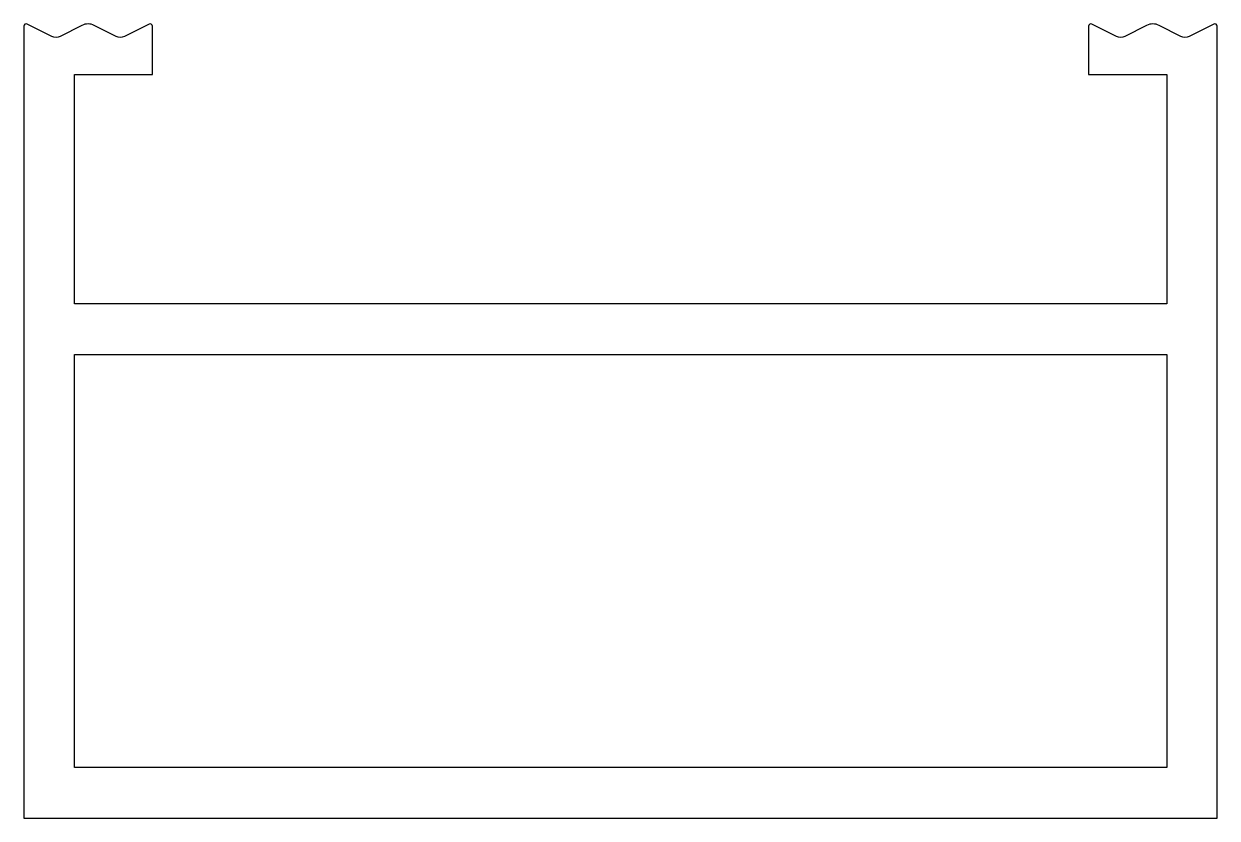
# Model space of a CAD drawing. Extents: x 522.1 to 548.1, y 652.7 to 670.
import ezdxf

# ---------------------------------------------------------------- set-up
doc = ezdxf.new("R2010")
doc.units = 0
doc.layers.get('0').update_dxf_attribs({"linetype": 'CONTINUOUS'})

msp = doc.modelspace()

# ---------------------------------------------------------------- linework, layer by layer
msp.add_lwpolyline([(524.921, 668.891), (524.921, 669.942, 0.557824), (524.848, 669.986), (524.31, 669.717, -0.238003), (524.13, 669.717), (523.656, 669.958, 0.239475), (523.385, 669.958), (522.911, 669.717, -0.238003), (522.731, 669.717), (522.193, 669.986, 0.557824), (522.121, 669.942), (522.121, 652.691), (548.121, 652.691), (548.121, 669.942, 0.557824), (548.048, 669.986), (547.51, 669.717, -0.238003), (547.33, 669.717), (546.856, 669.958, 0.239475), (546.585, 669.958), (546.111, 669.717, -0.238003), (545.931, 669.717), (545.393, 669.986, 0.557824), (545.321, 669.942), (545.321, 668.891), (547.021, 668.891), (547.021, 663.891), (523.221, 663.891), (523.221, 668.891)], format="xyb", close=True)
msp.add_lwpolyline([(547.021, 653.791), (523.221, 653.791), (523.221, 662.791), (547.021, 662.791)], close=True)

doc.saveas('drawing.dxf')
